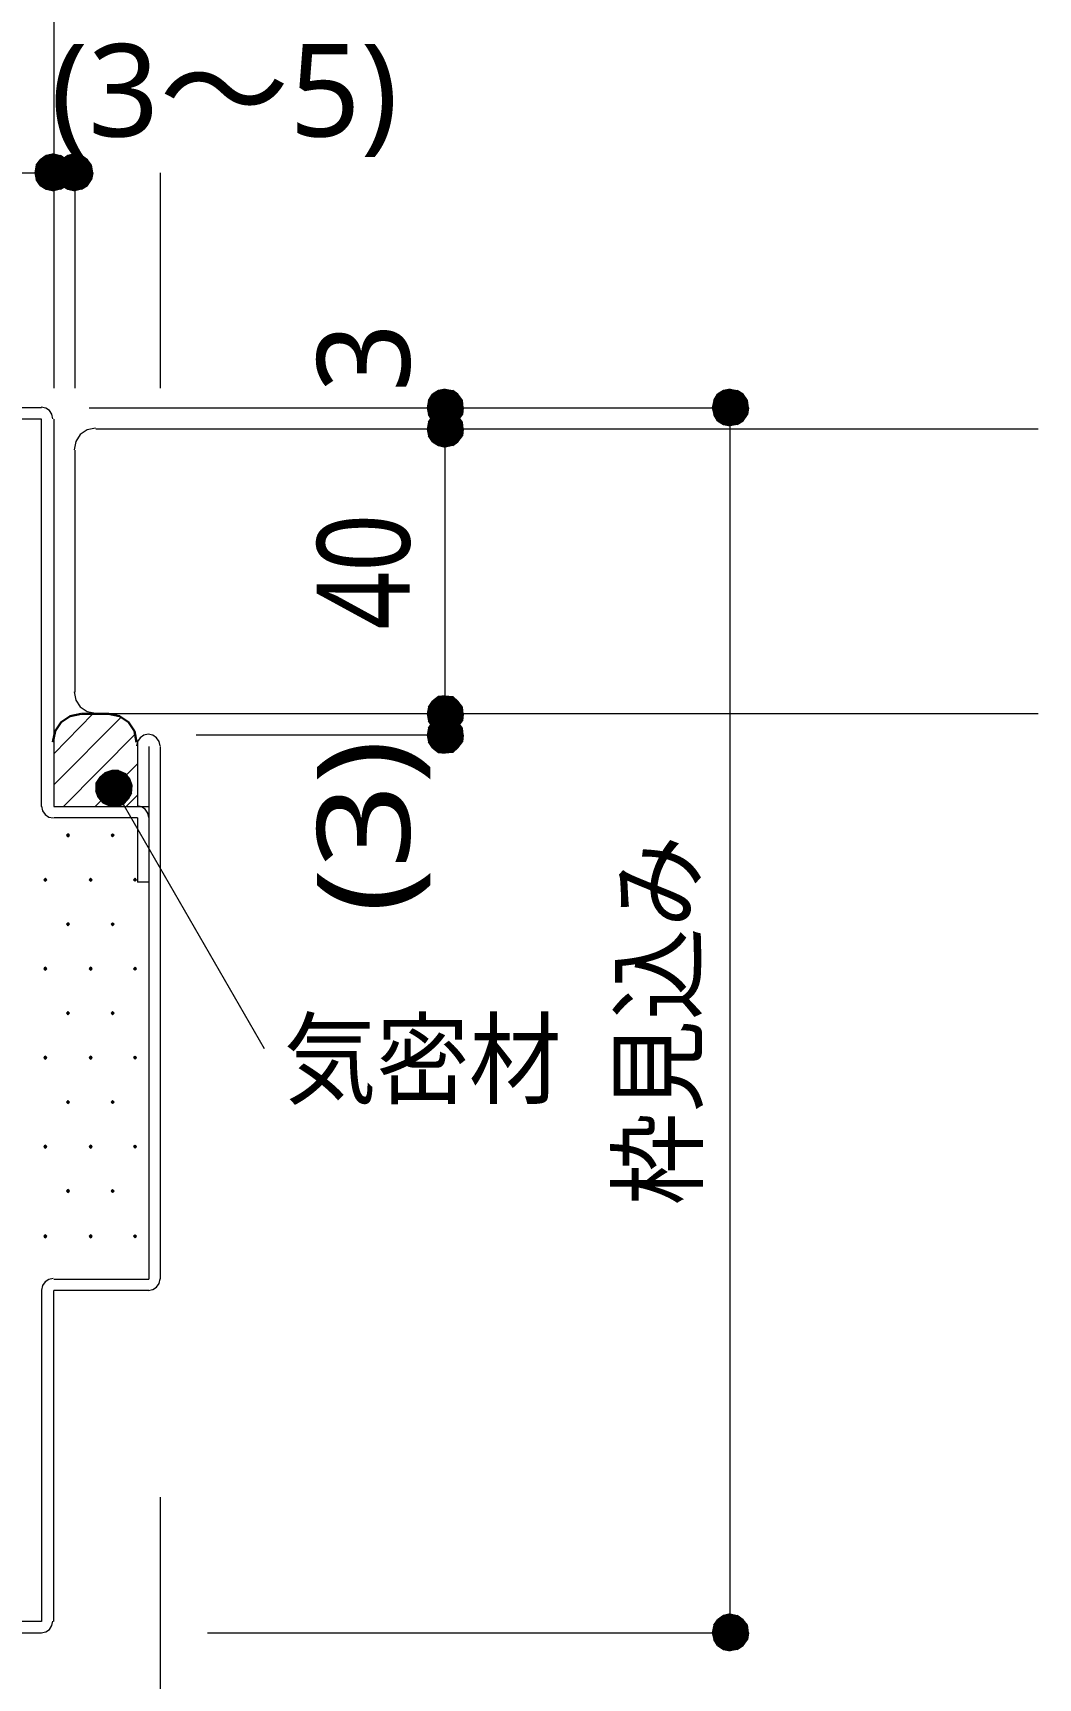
# Model space of a CAD drawing. Header units: millimetres. Extents: x 0 to 420, y 0 to 297.
# Drawn here: x 262.69 to 290.89, y 207.94 to 254.14 of the extents above; entities that cross this region are included whole.
import ezdxf
from ezdxf.enums import TextEntityAlignment as Align

# ---------------------------------------------------------------- set-up
doc = ezdxf.new("R2010")
doc.units = ezdxf.units.MM
doc.styles.add('kst32b', font='NotoSansJP-Variable.ttf')

msp = doc.modelspace()

# ---------------------------------------------------------------- hatches: boundary and pattern name
h = msp.add_hatch(color=7)
h.paths.add_polyline_path([(263.059, 250.698), (262.89, 250.571), (263.271, 250.211), (263.059, 250.698)])
h.paths.add_polyline_path([(262.89, 250.571), (263.271, 250.211), (262.784, 250.423), (262.89, 250.571)])
h.paths.add_polyline_path([(263.271, 250.211), (262.784, 250.423), (262.742, 250.211), (263.271, 250.211)])
h = msp.add_hatch(color=7)
h.paths.add_polyline_path([(263.631, 250.571), (263.462, 250.698), (263.271, 250.211), (263.631, 250.571)])
h.paths.add_polyline_path([(263.462, 250.698), (263.271, 250.211), (263.271, 250.74), (263.462, 250.698)])
h.paths.add_polyline_path([(263.271, 250.211), (263.271, 250.74), (263.059, 250.698), (263.271, 250.211)])
for points in [[(263.737, 250.423), (263.631, 250.571), (263.271, 250.211), (263.737, 250.423)], [(264.329, 250.423), (264.223, 250.571), (263.864, 250.211), (264.329, 250.423)], [(274.743, 243.819), (274.616, 243.988), (274.257, 243.607), (274.743, 243.819)], [(282.744, 243.819), (282.617, 243.988), (282.257, 243.607), (282.744, 243.819)], [(274.743, 243.205), (274.616, 243.374), (274.257, 243.014), (274.743, 243.205)], [(274.743, 235.204), (274.616, 235.373), (274.257, 235.013), (274.743, 235.204)], [(274.743, 234.611), (274.616, 234.781), (274.257, 234.421), (274.743, 234.611)], [(265.472, 233.003), (265.409, 233.193), (264.964, 232.918), (265.472, 233.003)], [(263.673, 231.648), (263.652, 231.627), (263.631, 231.606), (263.652, 231.584), (263.673, 231.563), (263.694, 231.584), (263.716, 231.606), (263.694, 231.627), (263.673, 231.648)], [(264.922, 231.648), (264.901, 231.627), (264.88, 231.606), (264.901, 231.584), (264.922, 231.563), (264.943, 231.584), (264.964, 231.606), (264.943, 231.627), (264.922, 231.648)], [(263.038, 230.399), (263.017, 230.378), (262.996, 230.357), (263.017, 230.336), (263.038, 230.314), (263.059, 230.336), (263.08, 230.357), (263.059, 230.378), (263.038, 230.399)], [(264.308, 230.399), (264.287, 230.378), (264.266, 230.357), (264.287, 230.336), (264.308, 230.314), (264.329, 230.336), (264.35, 230.357), (264.329, 230.378), (264.308, 230.399)], [(265.557, 230.399), (265.536, 230.378), (265.515, 230.357), (265.536, 230.336), (265.557, 230.314), (265.578, 230.336), (265.599, 230.357), (265.578, 230.378), (265.557, 230.399)], [(263.673, 229.15), (263.652, 229.129), (263.631, 229.108), (263.652, 229.087), (263.673, 229.066), (263.694, 229.087), (263.716, 229.108), (263.694, 229.129), (263.673, 229.15)], [(264.922, 229.15), (264.901, 229.129), (264.88, 229.108), (264.901, 229.087), (264.922, 229.066), (264.943, 229.087), (264.964, 229.108), (264.943, 229.129), (264.922, 229.15)], [(263.038, 227.901), (263.017, 227.88), (262.996, 227.859), (263.017, 227.838), (263.038, 227.817), (263.059, 227.838), (263.08, 227.859), (263.059, 227.88), (263.038, 227.901)], [(264.308, 227.901), (264.287, 227.88), (264.266, 227.859), (264.287, 227.838), (264.308, 227.817), (264.329, 227.838), (264.35, 227.859), (264.329, 227.88), (264.308, 227.901)], [(265.557, 227.901), (265.536, 227.88), (265.515, 227.859), (265.536, 227.838), (265.557, 227.817), (265.578, 227.838), (265.599, 227.859), (265.578, 227.88), (265.557, 227.901)], [(263.673, 226.653), (263.652, 226.631), (263.631, 226.61), (263.652, 226.589), (263.673, 226.568), (263.694, 226.589), (263.716, 226.61), (263.694, 226.631), (263.673, 226.653)], [(264.922, 226.653), (264.901, 226.631), (264.88, 226.61), (264.901, 226.589), (264.922, 226.568), (264.943, 226.589), (264.964, 226.61), (264.943, 226.631), (264.922, 226.653)], [(263.038, 225.404), (263.017, 225.383), (262.996, 225.362), (263.017, 225.34), (263.038, 225.319), (263.059, 225.34), (263.08, 225.362), (263.059, 225.383), (263.038, 225.404)], [(264.308, 225.404), (264.287, 225.383), (264.266, 225.362), (264.287, 225.34), (264.308, 225.319), (264.329, 225.34), (264.35, 225.362), (264.329, 225.383), (264.308, 225.404)], [(265.557, 225.404), (265.536, 225.383), (265.515, 225.362), (265.536, 225.34), (265.557, 225.319), (265.578, 225.34), (265.599, 225.362), (265.578, 225.383), (265.557, 225.404)], [(263.673, 224.155), (263.652, 224.134), (263.631, 224.113), (263.652, 224.091), (263.673, 224.07), (263.694, 224.091), (263.716, 224.113), (263.694, 224.134), (263.673, 224.155)], [(264.922, 224.155), (264.901, 224.134), (264.88, 224.113), (264.901, 224.091), (264.922, 224.07), (264.943, 224.091), (264.964, 224.113), (264.943, 224.134), (264.922, 224.155)], [(263.038, 222.906), (263.017, 222.885), (262.996, 222.864), (263.017, 222.843), (263.038, 222.821), (263.059, 222.843), (263.08, 222.864), (263.059, 222.885), (263.038, 222.906)], [(264.308, 222.906), (264.287, 222.885), (264.266, 222.864), (264.287, 222.843), (264.308, 222.821), (264.329, 222.843), (264.35, 222.864), (264.329, 222.885), (264.308, 222.906)], [(265.557, 222.906), (265.536, 222.885), (265.515, 222.864), (265.536, 222.843), (265.557, 222.821), (265.578, 222.843), (265.599, 222.864), (265.578, 222.885), (265.557, 222.906)], [(263.673, 221.657), (263.652, 221.636), (263.631, 221.615), (263.652, 221.594), (263.673, 221.573), (263.694, 221.594), (263.716, 221.615), (263.694, 221.636), (263.673, 221.657)], [(264.922, 221.657), (264.901, 221.636), (264.88, 221.615), (264.901, 221.594), (264.922, 221.573), (264.943, 221.594), (264.964, 221.615), (264.943, 221.636), (264.922, 221.657)], [(263.038, 220.387), (263.017, 220.366), (262.996, 220.345), (263.017, 220.324), (263.038, 220.303), (263.059, 220.324), (263.08, 220.345), (263.059, 220.366), (263.038, 220.387)], [(264.308, 220.387), (264.287, 220.366), (264.266, 220.345), (264.287, 220.324), (264.308, 220.303), (264.329, 220.324), (264.35, 220.345), (264.329, 220.366), (264.308, 220.387)], [(265.557, 220.387), (265.536, 220.366), (265.515, 220.345), (265.536, 220.324), (265.557, 220.303), (265.578, 220.324), (265.599, 220.345), (265.578, 220.366), (265.557, 220.387)], [(282.744, 209.423), (282.617, 209.571), (282.257, 209.211), (282.744, 209.423)]]:
    msp.add_hatch(color=7).paths.add_polyline_path(points)
h = msp.add_hatch(color=7)
h.paths.add_polyline_path([(263.631, 249.851), (263.737, 250.021), (263.271, 250.211), (263.631, 249.851)])
h.paths.add_polyline_path([(263.737, 250.021), (263.271, 250.211), (263.779, 250.211), (263.737, 250.021)])
h.paths.add_polyline_path([(263.271, 250.211), (263.779, 250.211), (263.737, 250.423), (263.271, 250.211)])
h = msp.add_hatch(color=7)
h.paths.add_polyline_path([(263.673, 250.698), (263.504, 250.571), (263.864, 250.211), (263.673, 250.698)])
h.paths.add_polyline_path([(263.504, 250.571), (263.864, 250.211), (263.398, 250.423), (263.504, 250.571)])
h.paths.add_polyline_path([(263.864, 250.211), (263.398, 250.423), (263.356, 250.211), (263.864, 250.211)])
h = msp.add_hatch(color=7)
h.paths.add_polyline_path([(264.223, 250.571), (264.054, 250.698), (263.864, 250.211), (264.223, 250.571)])
h.paths.add_polyline_path([(264.054, 250.698), (263.864, 250.211), (263.864, 250.74), (264.054, 250.698)])
h.paths.add_polyline_path([(263.864, 250.211), (263.864, 250.74), (263.673, 250.698), (263.864, 250.211)])
h = msp.add_hatch(color=7)
h.paths.add_polyline_path([(264.223, 249.851), (264.329, 250.021), (263.864, 250.211), (264.223, 249.851)])
h.paths.add_polyline_path([(264.329, 250.021), (263.864, 250.211), (264.372, 250.211), (264.329, 250.021)])
h.paths.add_polyline_path([(263.864, 250.211), (264.372, 250.211), (264.329, 250.423), (263.864, 250.211)])
h = msp.add_hatch(color=7)
h.paths.add_polyline_path([(262.742, 250.211), (262.784, 250.021), (263.271, 250.211), (262.742, 250.211)])
h.paths.add_polyline_path([(262.784, 250.021), (263.271, 250.211), (262.89, 249.851), (262.784, 250.021)])
h.paths.add_polyline_path([(263.271, 250.211), (262.89, 249.851), (263.059, 249.746), (263.271, 250.211)])
h = msp.add_hatch(color=7)
h.paths.add_polyline_path([(263.059, 249.746), (263.271, 249.703), (263.271, 250.211), (263.059, 249.746)])
h.paths.add_polyline_path([(263.271, 249.703), (263.271, 250.211), (263.462, 249.746), (263.271, 249.703)])
h.paths.add_polyline_path([(263.271, 250.211), (263.462, 249.746), (263.631, 249.851), (263.271, 250.211)])
h = msp.add_hatch(color=7)
h.paths.add_polyline_path([(263.356, 250.211), (263.398, 250.021), (263.864, 250.211), (263.356, 250.211)])
h.paths.add_polyline_path([(263.398, 250.021), (263.864, 250.211), (263.504, 249.851), (263.398, 250.021)])
h.paths.add_polyline_path([(263.864, 250.211), (263.504, 249.851), (263.673, 249.746), (263.864, 250.211)])
h = msp.add_hatch(color=7)
h.paths.add_polyline_path([(263.673, 249.746), (263.864, 249.703), (263.864, 250.211), (263.673, 249.746)])
h.paths.add_polyline_path([(263.864, 249.703), (263.864, 250.211), (264.054, 249.746), (263.864, 249.703)])
h.paths.add_polyline_path([(263.864, 250.211), (264.054, 249.746), (264.223, 249.851), (263.864, 250.211)])
h = msp.add_hatch(color=7)
h.paths.add_polyline_path([(274.066, 244.094), (273.897, 243.988), (274.257, 243.607), (274.066, 244.094)])
h.paths.add_polyline_path([(273.897, 243.988), (274.257, 243.607), (273.791, 243.819), (273.897, 243.988)])
h.paths.add_polyline_path([(274.257, 243.607), (273.791, 243.819), (273.748, 243.607), (274.257, 243.607)])
h = msp.add_hatch(color=7)
h.paths.add_polyline_path([(274.616, 243.988), (274.468, 244.094), (274.257, 243.607), (274.616, 243.988)])
h.paths.add_polyline_path([(274.468, 244.094), (274.257, 243.607), (274.257, 244.136), (274.468, 244.094)])
h.paths.add_polyline_path([(274.257, 243.607), (274.257, 244.136), (274.066, 244.094), (274.257, 243.607)])
h = msp.add_hatch(color=7)
h.paths.add_polyline_path([(282.067, 244.094), (281.898, 243.988), (282.257, 243.607), (282.067, 244.094)])
h.paths.add_polyline_path([(281.898, 243.988), (282.257, 243.607), (281.792, 243.819), (281.898, 243.988)])
h.paths.add_polyline_path([(282.257, 243.607), (281.792, 243.819), (281.75, 243.607), (282.257, 243.607)])
h = msp.add_hatch(color=7)
h.paths.add_polyline_path([(282.617, 243.988), (282.448, 244.094), (282.257, 243.607), (282.617, 243.988)])
h.paths.add_polyline_path([(282.448, 244.094), (282.257, 243.607), (282.257, 244.136), (282.448, 244.094)])
h.paths.add_polyline_path([(282.257, 243.607), (282.257, 244.136), (282.067, 244.094), (282.257, 243.607)])
h = msp.add_hatch(color=7)
h.paths.add_polyline_path([(273.748, 243.607), (273.791, 243.417), (274.257, 243.607), (273.748, 243.607)])
h.paths.add_polyline_path([(273.791, 243.417), (274.257, 243.607), (273.897, 243.247), (273.791, 243.417)])
h.paths.add_polyline_path([(274.257, 243.607), (273.897, 243.247), (274.066, 243.141), (274.257, 243.607)])
h = msp.add_hatch(color=7)
h.paths.add_polyline_path([(274.066, 243.501), (273.897, 243.374), (274.257, 243.014), (274.066, 243.501)])
h.paths.add_polyline_path([(273.897, 243.374), (274.257, 243.014), (273.791, 243.205), (273.897, 243.374)])
h.paths.add_polyline_path([(274.257, 243.014), (273.791, 243.205), (273.748, 243.014), (274.257, 243.014)])
h = msp.add_hatch(color=7)
h.paths.add_polyline_path([(274.066, 243.141), (274.257, 243.099), (274.257, 243.607), (274.066, 243.141)])
h.paths.add_polyline_path([(274.257, 243.099), (274.257, 243.607), (274.468, 243.141), (274.257, 243.099)])
h.paths.add_polyline_path([(274.257, 243.607), (274.468, 243.141), (274.616, 243.247), (274.257, 243.607)])
h = msp.add_hatch(color=7)
h.paths.add_polyline_path([(274.616, 243.374), (274.468, 243.501), (274.257, 243.014), (274.616, 243.374)])
h.paths.add_polyline_path([(274.468, 243.501), (274.257, 243.014), (274.257, 243.522), (274.468, 243.501)])
h.paths.add_polyline_path([(274.257, 243.014), (274.257, 243.522), (274.066, 243.501), (274.257, 243.014)])
h = msp.add_hatch(color=7)
h.paths.add_polyline_path([(274.616, 243.247), (274.743, 243.417), (274.257, 243.607), (274.616, 243.247)])
h.paths.add_polyline_path([(274.743, 243.417), (274.257, 243.607), (274.764, 243.607), (274.743, 243.417)])
h.paths.add_polyline_path([(274.257, 243.607), (274.764, 243.607), (274.743, 243.819), (274.257, 243.607)])
h = msp.add_hatch(color=7)
h.paths.add_polyline_path([(281.75, 243.607), (281.792, 243.417), (282.257, 243.607), (281.75, 243.607)])
h.paths.add_polyline_path([(281.792, 243.417), (282.257, 243.607), (281.898, 243.247), (281.792, 243.417)])
h.paths.add_polyline_path([(282.257, 243.607), (281.898, 243.247), (282.067, 243.141), (282.257, 243.607)])
h = msp.add_hatch(color=7)
h.paths.add_polyline_path([(282.067, 243.141), (282.257, 243.099), (282.257, 243.607), (282.067, 243.141)])
h.paths.add_polyline_path([(282.257, 243.099), (282.257, 243.607), (282.448, 243.141), (282.257, 243.099)])
h.paths.add_polyline_path([(282.257, 243.607), (282.448, 243.141), (282.617, 243.247), (282.257, 243.607)])
h = msp.add_hatch(color=7)
h.paths.add_polyline_path([(282.617, 243.247), (282.744, 243.417), (282.257, 243.607), (282.617, 243.247)])
h.paths.add_polyline_path([(282.744, 243.417), (282.257, 243.607), (282.766, 243.607), (282.744, 243.417)])
h.paths.add_polyline_path([(282.257, 243.607), (282.766, 243.607), (282.744, 243.819), (282.257, 243.607)])
h = msp.add_hatch(color=7)
h.paths.add_polyline_path([(273.748, 243.014), (273.791, 242.824), (274.257, 243.014), (273.748, 243.014)])
h.paths.add_polyline_path([(273.791, 242.824), (274.257, 243.014), (273.897, 242.655), (273.791, 242.824)])
h.paths.add_polyline_path([(274.257, 243.014), (273.897, 242.655), (274.066, 242.549), (274.257, 243.014)])
h = msp.add_hatch(color=7)
h.paths.add_polyline_path([(274.066, 242.549), (274.257, 242.506), (274.257, 243.014), (274.066, 242.549)])
h.paths.add_polyline_path([(274.257, 242.506), (274.257, 243.014), (274.468, 242.549), (274.257, 242.506)])
h.paths.add_polyline_path([(274.257, 243.014), (274.468, 242.549), (274.616, 242.655), (274.257, 243.014)])
h = msp.add_hatch(color=7)
h.paths.add_polyline_path([(274.616, 242.655), (274.743, 242.824), (274.257, 243.014), (274.616, 242.655)])
h.paths.add_polyline_path([(274.743, 242.824), (274.257, 243.014), (274.764, 243.014), (274.743, 242.824)])
h.paths.add_polyline_path([(274.257, 243.014), (274.764, 243.014), (274.743, 243.205), (274.257, 243.014)])
h = msp.add_hatch(color=7)
h.paths.add_polyline_path([(274.066, 235.5), (273.897, 235.373), (274.257, 235.013), (274.066, 235.5)])
h.paths.add_polyline_path([(273.897, 235.373), (274.257, 235.013), (273.791, 235.204), (273.897, 235.373)])
h.paths.add_polyline_path([(274.257, 235.013), (273.791, 235.204), (273.748, 235.013), (274.257, 235.013)])
h = msp.add_hatch(color=7)
h.paths.add_polyline_path([(274.616, 235.373), (274.468, 235.5), (274.257, 235.013), (274.616, 235.373)])
h.paths.add_polyline_path([(274.468, 235.5), (274.257, 235.013), (274.257, 235.521), (274.468, 235.5)])
h.paths.add_polyline_path([(274.257, 235.013), (274.257, 235.521), (274.066, 235.5), (274.257, 235.013)])
h = msp.add_hatch(color=7)
h.paths.add_polyline_path([(274.616, 234.654), (274.743, 234.823), (274.257, 235.013), (274.616, 234.654)])
h.paths.add_polyline_path([(274.743, 234.823), (274.257, 235.013), (274.764, 235.013), (274.743, 234.823)])
h.paths.add_polyline_path([(274.257, 235.013), (274.764, 235.013), (274.743, 235.204), (274.257, 235.013)])
h = msp.add_hatch(color=7)
h.paths.add_polyline_path([(273.748, 235.013), (273.791, 234.823), (274.257, 235.013), (273.748, 235.013)])
h.paths.add_polyline_path([(273.791, 234.823), (274.257, 235.013), (273.897, 234.654), (273.791, 234.823)])
h.paths.add_polyline_path([(274.257, 235.013), (273.897, 234.654), (274.066, 234.548), (274.257, 235.013)])
h = msp.add_hatch(color=7)
h.paths.add_polyline_path([(274.066, 234.887), (273.897, 234.781), (274.257, 234.421), (274.066, 234.887)])
h.paths.add_polyline_path([(273.897, 234.781), (274.257, 234.421), (273.791, 234.611), (273.897, 234.781)])
h.paths.add_polyline_path([(274.257, 234.421), (273.791, 234.611), (273.748, 234.421), (274.257, 234.421)])
h = msp.add_hatch(color=7)
h.paths.add_polyline_path([(274.066, 234.548), (274.257, 234.505), (274.257, 235.013), (274.066, 234.548)])
h.paths.add_polyline_path([(274.257, 234.505), (274.257, 235.013), (274.468, 234.548), (274.257, 234.505)])
h.paths.add_polyline_path([(274.257, 235.013), (274.468, 234.548), (274.616, 234.654), (274.257, 235.013)])
h = msp.add_hatch(color=7)
h.paths.add_polyline_path([(274.616, 234.781), (274.468, 234.887), (274.257, 234.421), (274.616, 234.781)])
h.paths.add_polyline_path([(274.468, 234.887), (274.257, 234.421), (274.257, 234.929), (274.468, 234.887)])
h.paths.add_polyline_path([(274.257, 234.421), (274.257, 234.929), (274.066, 234.887), (274.257, 234.421)])
h = msp.add_hatch(color=7)
h.paths.add_polyline_path([(273.748, 234.421), (273.791, 234.23), (274.257, 234.421), (273.748, 234.421)])
h.paths.add_polyline_path([(273.791, 234.23), (274.257, 234.421), (273.897, 234.061), (273.791, 234.23)])
h.paths.add_polyline_path([(274.257, 234.421), (273.897, 234.061), (274.066, 233.934), (274.257, 234.421)])
h = msp.add_hatch(color=7)
h.paths.add_polyline_path([(274.066, 233.934), (274.257, 233.913), (274.257, 234.421), (274.066, 233.934)])
h.paths.add_polyline_path([(274.257, 233.913), (274.257, 234.421), (274.468, 233.934), (274.257, 233.913)])
h.paths.add_polyline_path([(274.257, 234.421), (274.468, 233.934), (274.616, 234.061), (274.257, 234.421)])
h = msp.add_hatch(color=7)
h.paths.add_polyline_path([(274.616, 234.061), (274.743, 234.23), (274.257, 234.421), (274.616, 234.061)])
h.paths.add_polyline_path([(274.743, 234.23), (274.257, 234.421), (274.764, 234.421), (274.743, 234.23)])
h.paths.add_polyline_path([(274.257, 234.421), (274.764, 234.421), (274.743, 234.611), (274.257, 234.421)])
h = msp.add_hatch(color=7)
h.paths.add_polyline_path([(264.901, 233.426), (264.71, 233.362), (264.964, 232.918), (264.901, 233.426)])
h.paths.add_polyline_path([(264.71, 233.362), (264.964, 232.918), (264.562, 233.236), (264.71, 233.362)])
h.paths.add_polyline_path([(264.964, 232.918), (264.562, 233.236), (264.456, 233.066), (264.964, 232.918)])
h = msp.add_hatch(color=7)
h.paths.add_polyline_path([(265.409, 233.193), (265.282, 233.341), (264.964, 232.918), (265.409, 233.193)])
h.paths.add_polyline_path([(265.282, 233.341), (264.964, 232.918), (265.091, 233.426), (265.282, 233.341)])
h.paths.add_polyline_path([(264.964, 232.918), (265.091, 233.426), (264.901, 233.426), (264.964, 232.918)])
h = msp.add_hatch(color=7)
h.paths.add_polyline_path([(264.456, 233.066), (264.456, 232.854), (264.964, 232.918), (264.456, 233.066)])
h.paths.add_polyline_path([(264.456, 232.854), (264.964, 232.918), (264.52, 232.664), (264.456, 232.854)])
h.paths.add_polyline_path([(264.964, 232.918), (264.52, 232.664), (264.647, 232.516), (264.964, 232.918)])
h = msp.add_hatch(color=7)
h.paths.add_polyline_path([(264.647, 232.516), (264.837, 232.431), (264.964, 232.918), (264.647, 232.516)])
h.paths.add_polyline_path([(264.837, 232.431), (264.964, 232.918), (265.028, 232.41), (264.837, 232.431)])
h.paths.add_polyline_path([(264.964, 232.918), (265.028, 232.41), (265.218, 232.473), (264.964, 232.918)])
h = msp.add_hatch(color=7)
h.paths.add_polyline_path([(265.218, 232.473), (265.366, 232.622), (264.964, 232.918), (265.218, 232.473)])
h.paths.add_polyline_path([(265.366, 232.622), (264.964, 232.918), (265.451, 232.791), (265.366, 232.622)])
h.paths.add_polyline_path([(264.964, 232.918), (265.451, 232.791), (265.472, 233.003), (264.964, 232.918)])
h = msp.add_hatch(color=7)
h.paths.add_polyline_path([(282.617, 209.571), (282.448, 209.698), (282.257, 209.211), (282.617, 209.571)])
h.paths.add_polyline_path([(282.448, 209.698), (282.257, 209.211), (282.257, 209.74), (282.448, 209.698)])
h.paths.add_polyline_path([(282.257, 209.211), (282.257, 209.74), (282.067, 209.698), (282.257, 209.211)])
h = msp.add_hatch(color=7)
h.paths.add_polyline_path([(282.067, 209.698), (281.898, 209.571), (282.257, 209.211), (282.067, 209.698)])
h.paths.add_polyline_path([(281.898, 209.571), (282.257, 209.211), (281.792, 209.423), (281.898, 209.571)])
h.paths.add_polyline_path([(282.257, 209.211), (281.792, 209.423), (281.75, 209.211), (282.257, 209.211)])
h = msp.add_hatch(color=7)
h.paths.add_polyline_path([(282.617, 208.851), (282.744, 209.021), (282.257, 209.211), (282.617, 208.851)])
h.paths.add_polyline_path([(282.744, 209.021), (282.257, 209.211), (282.766, 209.211), (282.744, 209.021)])
h.paths.add_polyline_path([(282.257, 209.211), (282.766, 209.211), (282.744, 209.423), (282.257, 209.211)])
h = msp.add_hatch(color=7)
h.paths.add_polyline_path([(281.75, 209.211), (281.792, 209.021), (282.257, 209.211), (281.75, 209.211)])
h.paths.add_polyline_path([(281.792, 209.021), (282.257, 209.211), (281.898, 208.851), (281.792, 209.021)])
h.paths.add_polyline_path([(282.257, 209.211), (281.898, 208.851), (282.067, 208.746), (282.257, 209.211)])
h = msp.add_hatch(color=7)
h.paths.add_polyline_path([(282.067, 208.746), (282.257, 208.703), (282.257, 209.211), (282.067, 208.746)])
h.paths.add_polyline_path([(282.257, 208.703), (282.257, 209.211), (282.448, 208.746), (282.257, 208.703)])
h.paths.add_polyline_path([(282.257, 209.211), (282.448, 208.746), (282.617, 208.851), (282.257, 209.211)])

# ---------------------------------------------------------------- linework, layer by layer
at = {"lineweight": 13}
for points in [[(263.271, 257.217), (263.271, 244.157)], [(258.254, 250.211), (263.271, 250.211), (263.864, 250.211)], [(263.864, 250.211), (263.864, 244.157)], [(266.255, 250.211), (266.255, 244.157)], [(262.932, 243.607), (258.572, 243.607)], [(263.25, 243.3), (263.224, 243.428), (263.154, 243.532), (263.049, 243.603), (262.922, 243.628)], [(264.266, 243.607), (282.257, 243.607)], [(274.257, 243.014), (274.257, 243.607)], [(282.257, 209.211), (282.257, 243.607)], [(262.932, 243.29), (258.572, 243.29)], [(262.932, 232.41), (262.932, 243.29)], [(263.271, 243.29), (263.271, 232.41)], [(264.446, 243.036), (264.211, 242.988), (264.019, 242.859), (263.89, 242.667), (263.842, 242.432)], [(290.894, 243.014), (264.456, 243.014)], [(274.257, 235.013), (274.257, 243.014)], [(263.864, 242.422), (263.864, 235.627)], [(263.842, 235.638), (263.89, 235.403), (264.019, 235.211), (264.211, 235.082), (264.446, 235.035)], [(263.271, 233.892), (264.372, 235.013)], [(263.271, 233.024), (265.176, 234.929)], [(290.894, 235.013), (264.456, 235.013)], [(274.257, 234.421), (274.257, 235.013)], [(263.546, 232.41), (265.578, 234.463)], [(265.927, 234.442), (265.8, 234.416), (265.695, 234.346), (265.625, 234.242), (265.599, 234.114)], [(266.255, 234.114), (266.23, 234.242), (266.159, 234.346), (266.055, 234.416), (265.927, 234.442)], [(266.255, 234.114), (266.23, 234.242), (266.159, 234.346), (266.055, 234.416), (265.927, 234.442)], [(274.257, 234.421), (267.271, 234.421)], [(265.621, 234.209), (265.621, 232.41)], [(265.938, 234.103), (265.938, 219.138)], [(266.255, 234.103), (266.255, 219.138)], [(264.435, 232.41), (265.621, 233.616)], [(264.964, 232.918), (269.177, 225.615)], [(262.932, 232.421), (262.958, 232.293), (263.028, 232.189), (263.133, 232.118), (263.26, 232.092)], [(263.271, 232.41), (265.938, 232.41)], [(265.303, 232.41), (265.621, 232.728)], [(265.938, 232.103), (265.912, 232.231), (265.842, 232.335), (265.738, 232.405), (265.61, 232.431)], [(265.621, 232.092), (263.271, 232.092)], [(265.621, 232.092), (265.621, 230.293)], [(265.938, 230.293), (265.621, 230.293)], [(263.26, 219.16), (263.133, 219.134), (263.028, 219.064), (262.958, 218.959), (262.932, 218.832)], [(263.271, 219.138), (265.938, 219.138)], [(265.927, 218.821), (266.055, 218.847), (266.159, 218.917), (266.23, 219.021), (266.255, 219.149)], [(262.932, 218.821), (262.932, 209.529)], [(263.271, 209.529), (263.271, 218.821)], [(265.938, 218.821), (263.271, 218.821)], [(266.255, 213.021), (266.255, 200.702)], [(262.932, 209.529), (258.572, 209.529)], [(262.922, 209.211), (263.049, 209.237), (263.154, 209.307), (263.224, 209.412), (263.25, 209.539)], [(258.572, 209.211), (262.932, 209.211)], [(267.589, 209.211), (282.257, 209.211)]]:
    msp.add_lwpolyline(points, dxfattribs=at)
at = {"lineweight": 0}
for points in [[(263.271, 250.211), (262.784, 250.423), (262.742, 250.211)], [(262.89, 250.571), (263.271, 250.211), (262.784, 250.423)], [(263.059, 250.698), (262.89, 250.571), (263.271, 250.211)], [(263.271, 250.211), (263.271, 250.74), (263.059, 250.698)], [(263.462, 250.698), (263.271, 250.211), (263.271, 250.74)], [(263.631, 250.571), (263.462, 250.698), (263.271, 250.211)], [(263.737, 250.423), (263.631, 250.571), (263.271, 250.211)], [(263.271, 250.211), (263.779, 250.211), (263.737, 250.423)], [(263.864, 250.211), (263.398, 250.423), (263.356, 250.211)], [(263.504, 250.571), (263.864, 250.211), (263.398, 250.423)], [(263.673, 250.698), (263.504, 250.571), (263.864, 250.211)], [(263.864, 250.211), (263.864, 250.74), (263.673, 250.698)], [(264.054, 250.698), (263.864, 250.211), (263.864, 250.74)], [(264.223, 250.571), (264.054, 250.698), (263.864, 250.211)], [(264.329, 250.423), (264.223, 250.571), (263.864, 250.211)], [(263.864, 250.211), (264.372, 250.211), (264.329, 250.423)], [(262.742, 250.211), (262.784, 250.021), (263.271, 250.211)], [(262.784, 250.021), (263.271, 250.211), (262.89, 249.851)], [(263.271, 250.211), (262.89, 249.851), (263.059, 249.746)], [(263.059, 249.746), (263.271, 249.703), (263.271, 250.211)], [(263.271, 249.703), (263.271, 250.211), (263.462, 249.746)], [(263.271, 250.211), (263.462, 249.746), (263.631, 249.851)], [(263.631, 249.851), (263.737, 250.021), (263.271, 250.211)], [(263.737, 250.021), (263.271, 250.211), (263.779, 250.211)], [(263.356, 250.211), (263.398, 250.021), (263.864, 250.211)], [(263.398, 250.021), (263.864, 250.211), (263.504, 249.851)], [(263.864, 250.211), (263.504, 249.851), (263.673, 249.746)], [(263.673, 249.746), (263.864, 249.703), (263.864, 250.211)], [(263.864, 249.703), (263.864, 250.211), (264.054, 249.746)], [(263.864, 250.211), (264.054, 249.746), (264.223, 249.851)], [(264.223, 249.851), (264.329, 250.021), (263.864, 250.211)], [(264.329, 250.021), (263.864, 250.211), (264.372, 250.211)], [(273.897, 243.988), (274.257, 243.607), (273.791, 243.819)], [(274.066, 244.094), (273.897, 243.988), (274.257, 243.607)], [(274.257, 243.607), (274.257, 244.136), (274.066, 244.094)], [(274.468, 244.094), (274.257, 243.607), (274.257, 244.136)], [(274.616, 243.988), (274.468, 244.094), (274.257, 243.607)], [(274.743, 243.819), (274.616, 243.988), (274.257, 243.607)], [(281.898, 243.988), (282.257, 243.607), (281.792, 243.819)], [(282.067, 244.094), (281.898, 243.988), (282.257, 243.607)], [(282.257, 243.607), (282.257, 244.136), (282.067, 244.094)], [(282.448, 244.094), (282.257, 243.607), (282.257, 244.136)], [(282.617, 243.988), (282.448, 244.094), (282.257, 243.607)], [(282.744, 243.819), (282.617, 243.988), (282.257, 243.607)], [(274.257, 243.607), (273.791, 243.819), (273.748, 243.607)], [(273.748, 243.607), (273.791, 243.417), (274.257, 243.607)], [(273.791, 243.417), (274.257, 243.607), (273.897, 243.247)], [(274.257, 243.607), (273.897, 243.247), (274.066, 243.141)], [(274.066, 243.501), (273.897, 243.374), (274.257, 243.014)], [(274.066, 243.141), (274.257, 243.099), (274.257, 243.607)], [(274.257, 243.014), (274.257, 243.522), (274.066, 243.501)], [(274.257, 243.607), (274.764, 243.607), (274.743, 243.819)], [(274.257, 243.099), (274.257, 243.607), (274.468, 243.141)], [(274.257, 243.607), (274.468, 243.141), (274.616, 243.247)], [(274.616, 243.247), (274.743, 243.417), (274.257, 243.607)], [(274.743, 243.417), (274.257, 243.607), (274.764, 243.607)], [(274.468, 243.501), (274.257, 243.014), (274.257, 243.522)], [(274.616, 243.374), (274.468, 243.501), (274.257, 243.014)], [(282.257, 243.607), (281.792, 243.819), (281.75, 243.607)], [(281.75, 243.607), (281.792, 243.417), (282.257, 243.607)], [(281.792, 243.417), (282.257, 243.607), (281.898, 243.247)], [(282.257, 243.607), (281.898, 243.247), (282.067, 243.141)], [(282.067, 243.141), (282.257, 243.099), (282.257, 243.607)], [(282.257, 243.607), (282.766, 243.607), (282.744, 243.819)], [(282.257, 243.099), (282.257, 243.607), (282.448, 243.141)], [(282.257, 243.607), (282.448, 243.141), (282.617, 243.247)], [(282.617, 243.247), (282.744, 243.417), (282.257, 243.607)], [(282.744, 243.417), (282.257, 243.607), (282.766, 243.607)], [(274.257, 243.014), (273.791, 243.205), (273.748, 243.014)], [(273.748, 243.014), (273.791, 242.824), (274.257, 243.014)], [(273.897, 243.374), (274.257, 243.014), (273.791, 243.205)], [(273.791, 242.824), (274.257, 243.014), (273.897, 242.655)], [(274.257, 243.014), (273.897, 242.655), (274.066, 242.549)], [(274.066, 242.549), (274.257, 242.506), (274.257, 243.014)], [(274.743, 243.205), (274.616, 243.374), (274.257, 243.014)], [(274.257, 243.014), (274.764, 243.014), (274.743, 243.205)], [(274.257, 242.506), (274.257, 243.014), (274.468, 242.549)], [(274.257, 243.014), (274.468, 242.549), (274.616, 242.655)], [(274.616, 242.655), (274.743, 242.824), (274.257, 243.014)], [(274.743, 242.824), (274.257, 243.014), (274.764, 243.014)], [(274.257, 235.013), (273.791, 235.204), (273.748, 235.013)], [(273.897, 235.373), (274.257, 235.013), (273.791, 235.204)], [(274.066, 235.5), (273.897, 235.373), (274.257, 235.013)], [(274.257, 235.013), (274.257, 235.521), (274.066, 235.5)], [(274.468, 235.5), (274.257, 235.013), (274.257, 235.521)], [(274.616, 235.373), (274.468, 235.5), (274.257, 235.013)], [(274.743, 235.204), (274.616, 235.373), (274.257, 235.013)], [(274.257, 235.013), (274.764, 235.013), (274.743, 235.204)], [(273.748, 235.013), (273.791, 234.823), (274.257, 235.013)], [(273.791, 234.823), (274.257, 235.013), (273.897, 234.654)], [(273.897, 234.781), (274.257, 234.421), (273.791, 234.611)], [(274.257, 235.013), (273.897, 234.654), (274.066, 234.548)], [(274.066, 234.887), (273.897, 234.781), (274.257, 234.421)], [(274.066, 234.548), (274.257, 234.505), (274.257, 235.013)], [(274.257, 234.421), (274.257, 234.929), (274.066, 234.887)], [(274.257, 234.505), (274.257, 235.013), (274.468, 234.548)], [(274.257, 235.013), (274.468, 234.548), (274.616, 234.654)], [(274.616, 234.654), (274.743, 234.823), (274.257, 235.013)], [(274.743, 234.823), (274.257, 235.013), (274.764, 235.013)], [(274.468, 234.887), (274.257, 234.421), (274.257, 234.929)], [(274.616, 234.781), (274.468, 234.887), (274.257, 234.421)], [(274.743, 234.611), (274.616, 234.781), (274.257, 234.421)], [(274.257, 234.421), (273.791, 234.611), (273.748, 234.421)], [(273.748, 234.421), (273.791, 234.23), (274.257, 234.421)], [(273.791, 234.23), (274.257, 234.421), (273.897, 234.061)], [(274.257, 234.421), (273.897, 234.061), (274.066, 233.934)], [(274.066, 233.934), (274.257, 233.913), (274.257, 234.421)], [(274.257, 234.421), (274.764, 234.421), (274.743, 234.611)], [(274.257, 233.913), (274.257, 234.421), (274.468, 233.934)], [(274.257, 234.421), (274.468, 233.934), (274.616, 234.061)], [(274.616, 234.061), (274.743, 234.23), (274.257, 234.421)], [(274.743, 234.23), (274.257, 234.421), (274.764, 234.421)], [(264.71, 233.362), (264.964, 232.918), (264.562, 233.236)], [(264.901, 233.426), (264.71, 233.362), (264.964, 232.918)], [(264.964, 232.918), (265.091, 233.426), (264.901, 233.426)], [(265.282, 233.341), (264.964, 232.918), (265.091, 233.426)], [(265.409, 233.193), (265.282, 233.341), (264.964, 232.918)], [(264.964, 232.918), (264.562, 233.236), (264.456, 233.066)], [(264.456, 233.066), (264.456, 232.854), (264.964, 232.918)], [(264.456, 232.854), (264.964, 232.918), (264.52, 232.664)], [(264.964, 232.918), (264.52, 232.664), (264.647, 232.516)], [(264.647, 232.516), (264.837, 232.431), (264.964, 232.918)], [(264.837, 232.431), (264.964, 232.918), (265.028, 232.41)], [(265.472, 233.003), (265.409, 233.193), (264.964, 232.918)], [(264.964, 232.918), (265.451, 232.791), (265.472, 233.003)], [(264.964, 232.918), (265.028, 232.41), (265.218, 232.473)], [(265.218, 232.473), (265.366, 232.622), (264.964, 232.918)], [(265.366, 232.622), (264.964, 232.918), (265.451, 232.791)], [(263.673, 231.648), (263.652, 231.627), (263.631, 231.606), (263.652, 231.584), (263.673, 231.563), (263.694, 231.584), (263.716, 231.606), (263.694, 231.627)], [(264.922, 231.648), (264.901, 231.627), (264.88, 231.606), (264.901, 231.584), (264.922, 231.563), (264.943, 231.584), (264.964, 231.606), (264.943, 231.627)], [(263.038, 230.399), (263.017, 230.378), (262.996, 230.357), (263.017, 230.336), (263.038, 230.314), (263.059, 230.336), (263.08, 230.357), (263.059, 230.378)], [(264.308, 230.399), (264.287, 230.378), (264.266, 230.357), (264.287, 230.336), (264.308, 230.314), (264.329, 230.336), (264.35, 230.357), (264.329, 230.378)], [(265.557, 230.399), (265.536, 230.378), (265.515, 230.357), (265.536, 230.336), (265.557, 230.314), (265.578, 230.336), (265.599, 230.357), (265.578, 230.378)], [(263.673, 229.15), (263.652, 229.129), (263.631, 229.108), (263.652, 229.087), (263.673, 229.066), (263.694, 229.087), (263.716, 229.108), (263.694, 229.129)], [(264.922, 229.15), (264.901, 229.129), (264.88, 229.108), (264.901, 229.087), (264.922, 229.066), (264.943, 229.087), (264.964, 229.108), (264.943, 229.129)], [(263.038, 227.901), (263.017, 227.88), (262.996, 227.859), (263.017, 227.838), (263.038, 227.817), (263.059, 227.838), (263.08, 227.859), (263.059, 227.88)], [(264.308, 227.901), (264.287, 227.88), (264.266, 227.859), (264.287, 227.838), (264.308, 227.817), (264.329, 227.838), (264.35, 227.859), (264.329, 227.88)], [(265.557, 227.901), (265.536, 227.88), (265.515, 227.859), (265.536, 227.838), (265.557, 227.817), (265.578, 227.838), (265.599, 227.859), (265.578, 227.88)], [(263.673, 226.653), (263.652, 226.631), (263.631, 226.61), (263.652, 226.589), (263.673, 226.568), (263.694, 226.589), (263.716, 226.61), (263.694, 226.631)], [(264.922, 226.653), (264.901, 226.631), (264.88, 226.61), (264.901, 226.589), (264.922, 226.568), (264.943, 226.589), (264.964, 226.61), (264.943, 226.631)], [(263.038, 225.404), (263.017, 225.383), (262.996, 225.362), (263.017, 225.34), (263.038, 225.319), (263.059, 225.34), (263.08, 225.362), (263.059, 225.383)], [(264.308, 225.404), (264.287, 225.383), (264.266, 225.362), (264.287, 225.34), (264.308, 225.319), (264.329, 225.34), (264.35, 225.362), (264.329, 225.383)], [(265.557, 225.404), (265.536, 225.383), (265.515, 225.362), (265.536, 225.34), (265.557, 225.319), (265.578, 225.34), (265.599, 225.362), (265.578, 225.383)], [(263.673, 224.155), (263.652, 224.134), (263.631, 224.113), (263.652, 224.091), (263.673, 224.07), (263.694, 224.091), (263.716, 224.113), (263.694, 224.134)], [(264.922, 224.155), (264.901, 224.134), (264.88, 224.113), (264.901, 224.091), (264.922, 224.07), (264.943, 224.091), (264.964, 224.113), (264.943, 224.134)], [(263.038, 222.906), (263.017, 222.885), (262.996, 222.864), (263.017, 222.843), (263.038, 222.821), (263.059, 222.843), (263.08, 222.864), (263.059, 222.885)], [(264.308, 222.906), (264.287, 222.885), (264.266, 222.864), (264.287, 222.843), (264.308, 222.821), (264.329, 222.843), (264.35, 222.864), (264.329, 222.885)], [(265.557, 222.906), (265.536, 222.885), (265.515, 222.864), (265.536, 222.843), (265.557, 222.821), (265.578, 222.843), (265.599, 222.864), (265.578, 222.885)], [(263.673, 221.657), (263.652, 221.636), (263.631, 221.615), (263.652, 221.594), (263.673, 221.573), (263.694, 221.594), (263.716, 221.615), (263.694, 221.636)], [(264.922, 221.657), (264.901, 221.636), (264.88, 221.615), (264.901, 221.594), (264.922, 221.573), (264.943, 221.594), (264.964, 221.615), (264.943, 221.636)], [(263.038, 220.387), (263.017, 220.366), (262.996, 220.345), (263.017, 220.324), (263.038, 220.303), (263.059, 220.324), (263.08, 220.345), (263.059, 220.366)], [(264.308, 220.387), (264.287, 220.366), (264.266, 220.345), (264.287, 220.324), (264.308, 220.303), (264.329, 220.324), (264.35, 220.345), (264.329, 220.366)], [(265.557, 220.387), (265.536, 220.366), (265.515, 220.345), (265.536, 220.324), (265.557, 220.303), (265.578, 220.324), (265.599, 220.345), (265.578, 220.366)], [(282.257, 209.211), (282.257, 209.74), (282.067, 209.698)], [(282.448, 209.698), (282.257, 209.211), (282.257, 209.74)], [(282.257, 209.211), (281.792, 209.423), (281.75, 209.211)], [(281.898, 209.571), (282.257, 209.211), (281.792, 209.423)], [(282.067, 209.698), (281.898, 209.571), (282.257, 209.211)], [(282.617, 209.571), (282.448, 209.698), (282.257, 209.211)], [(282.744, 209.423), (282.617, 209.571), (282.257, 209.211)], [(282.257, 209.211), (282.766, 209.211), (282.744, 209.423)], [(281.75, 209.211), (281.792, 209.021), (282.257, 209.211)], [(281.792, 209.021), (282.257, 209.211), (281.898, 208.851)], [(282.257, 209.211), (281.898, 208.851), (282.067, 208.746)], [(282.067, 208.746), (282.257, 208.703), (282.257, 209.211)], [(282.257, 208.703), (282.257, 209.211), (282.448, 208.746)], [(282.257, 209.211), (282.448, 208.746), (282.617, 208.851)], [(282.617, 208.851), (282.744, 209.021), (282.257, 209.211)], [(282.744, 209.021), (282.257, 209.211), (282.766, 209.211)]]:
    msp.add_lwpolyline(points, close=True, dxfattribs=at)
at = {"lineweight": 30}
for points in [[(264.044, 235.013), (263.735, 234.951), (263.482, 234.781), (263.312, 234.529), (263.25, 234.22)], [(264.054, 235.013), (264.816, 235.013)], [(265.599, 234.22), (265.537, 234.529), (265.367, 234.781), (265.115, 234.951), (264.806, 235.013)]]:
    msp.add_lwpolyline(points, dxfattribs=at)

# ---------------------------------------------------------------- texts
at = {"style": 'kst32b'}
for s, height, p, p2 in [('(3～5)', 2.5989, (263.186, 251.227), (272.932, 251.227)), ('40', 2.5989, (273.262, 237.384), (273.262, 240.633)), ('(3)', 2.5989, (273.262, 229.425), (273.262, 234.298)), ('枠見込み', 2.0791, (281.263, 221.213), (281.263, 231.608)), ('気密材', 2.0791, (269.727, 224.282), (277.524, 224.282))]:
    msp.add_text(s, height=height, dxfattribs=at).set_placement(p, p2, align=Align.FIT)
msp.add_text('3', height=2.599, rotation=90, dxfattribs=at).set_placement((273.262, 244.052))

doc.saveas('drawing.dxf')
